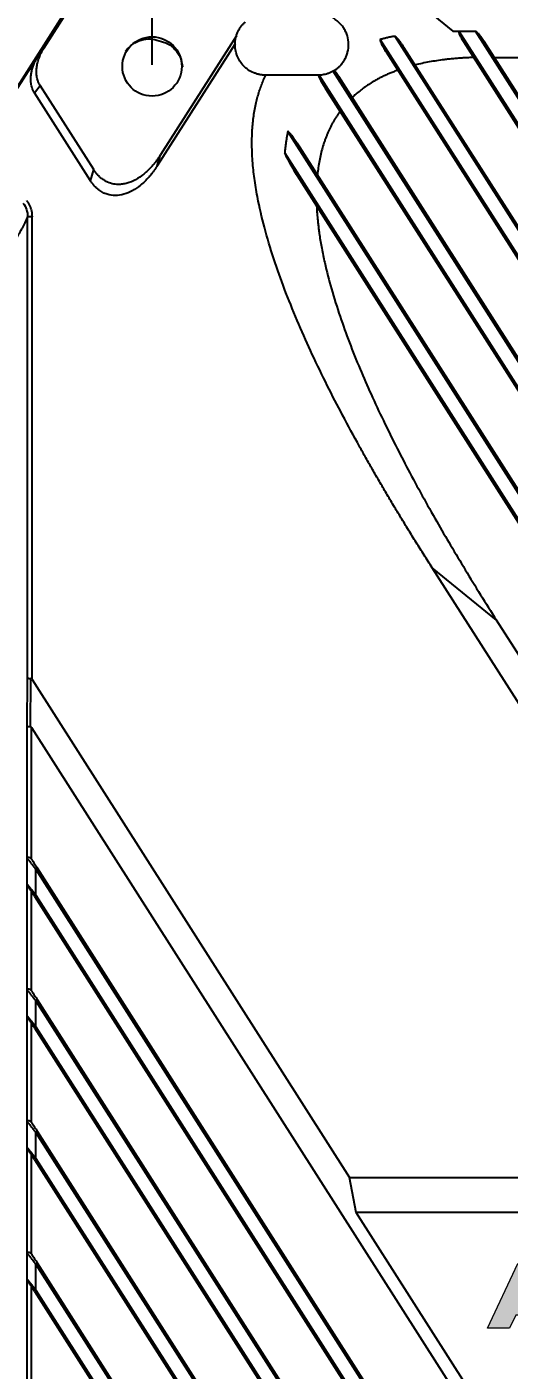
# Model space of a CAD drawing. Header units: millimetres. Extents: x 620 to 19791, y 2539 to 6969.
# Drawn here: x 8681.5 to 8736.7, y 3543.9 to 3697.7 of the extents above; entities that cross this region are included whole.
import ezdxf

# ---------------------------------------------------------------- set-up
doc = ezdxf.new("R2010")
doc.units = ezdxf.units.MM
doc.layers.add('图层 1', color=7, linetype='Continuous', lineweight=18)
doc.styles.get("Standard").update_dxf_attribs({"font": 'arial.ttf'})
doc.dimstyles.new('缩小5倍', dxfattribs={"dimtxt": 40, "dimasz": 20, "dimexe": 1, "dimexo": 0.2, "dimgap": 0, "dimtad": 1, "dimtoh": 1, "dimdec": 1, "dimzin": 9, "dimdsep": 46, "dimtxsty": 'Standard', "dimblk": '_FILLED', "dimcen": 0.2, "dimclrd": 256, "dimclre": 256, "dimclrt": 256, "dimadec": 1, "dimazin": 2, "dimtfac": 1, "dimtdec": 1, "dimtofl": 0, "dimtmove": 0, "dimatfit": 3, "dimldrblk": '_FILLED', "dimfxl": 1, "dimtolj": 1, "dimtzin": 0, "dimarcsym": 0})

# ---------------------------------------------------------------- blocks, each defined once
blk = doc.blocks.new('_FILLED')
at = {"color": 0, "linetype": 'ByBlock'}
blk.add_solid([(0, 0), (-1, 0.15), (-1, -0.15)], dxfattribs=at)
blk = doc.blocks.new('*D196')
at = {"lineweight": -2, "transparency": 16777216}
for p, q in [((8695.8, 3693.39), (8695.8, 3845.1)), ((8812.8, 3693.39), (8812.8, 3845.1)), ((8792.8, 3844.1), (8715.8, 3844.1))]:
    blk.add_line(p, q, dxfattribs=at)
at = {"layer": 'Defpoints', "color": 0, "transparency": 16777216}
for p in [(8695.8, 3844.1), (8695.8, 3693.19), (8812.8, 3693.19)]:
    blk.add_point(p, dxfattribs=at)
at = {"lineweight": -2, "transparency": 16777216, "xscale": 20, "yscale": 20, "zscale": 20, "rotation": 180}
blk.add_blockref('_FILLED', (8695.8, 3844.1), dxfattribs=at)
at = {"lineweight": -2, "transparency": 16777216, "xscale": 20, "yscale": 20, "zscale": 20}
blk.add_blockref('_FILLED', (8812.8, 3844.1), dxfattribs=at)
at = {"transparency": 16777216, "insert": (8754.3, 3869.99), "char_height": 40, "attachment_point": 5}
blk.add_mtext('\\A1;117mm [4 5/8"]', dxfattribs=at)
blk = doc.blocks.new('tgd')
h = blk.add_hatch(color=256)
h.paths.add_polyline_path([(18351.29, 4882.55), (18353.94, 4882.55), (18352.61, 4885.39)], flags=16)
h.paths.add_polyline_path([(18354.61, 4881.11), (18350.62, 4881.11), (18349.92, 4879.61), (18347.4, 4879.61), (18350.86, 4887.03), (18353.13, 4887.03), (18354.37, 4887.03), (18357.83, 4879.61), (18355.31, 4879.61)])
at = {"color": 7, "linetype": 'Continuous', "lineweight": 25}
for p, q in [((18292.48, 5020.07), (18310.26, 5047.99)), ((18296.63, 5026.26), (18310.4, 5047.88)), ((18339.72, 5031.15), (18343.41, 5028.15)), ((18318.63, 5027.62), (18309.94, 5013.98)), ((18336.76, 5027.58), (18439.27, 4866.67)), ((18343.41, 5028.15), (18343.86, 5028.15)), ((18343.86, 5028.15), (18344.1, 5028.15)), ((18344.1, 5028.15), (18346, 5028.15)), ((18344.1, 5028.15), (18439.27, 4878.77)), ((18439.27, 4881.74), (18346, 5028.15)), ((18295.98, 5025.41), (18296.63, 5026.26)), ((18318.48, 5026.71), (18309.56, 5012.71)), ((18439.27, 4863.69), (18335.1, 5027.2)), ((18439.44, 4866.78), (18337.82, 5026.29)), ((18344.63, 5026.95), (18439.1, 4878.66)), ((18439.44, 4881.85), (18347, 5026.95)), ((18295.98, 5025.41), (18292.48, 5019.91)), ((18335.78, 5025.77), (18439.1, 4863.58)), ((18348.15, 5025.15), (18355.38, 5025.15)), ((18439.27, 4848.61), (18328.1, 5023.11)), ((18439.27, 4851.59), (18329.71, 5023.56)), ((18439.44, 4851.7), (18330.35, 5022.94)), ((18295.52, 5021.09), (18296.16, 5021.94)), ((18302.31, 5012.29), (18296.16, 5021.94)), ((18328.89, 5021.51), (18439.1, 4848.51)), ((18301.93, 5011.02), (18295.52, 5021.09)), ((18439.27, 4836.52), (18324.52, 5016.64)), ((18309.56, 5012.71), (18309.94, 5013.98)), ((18439.27, 4833.54), (18324.17, 5014.21)), ((18439.44, 4836.62), (18325.88, 5014.87)), ((18301.93, 5011.02), (18302.31, 5012.29)), ((18325.58, 5011.62), (18439.1, 4833.43)), ((18294.74, 4954.06), (18294.74, 5006.9)), ((18295.24, 4953.91), (18295.24, 5006.9)), ((18385.53, 4896.86), (18341.05, 4966.69)), ((18348.43, 4960.69), (18341.05, 4966.69)), ((18439.77, 4817.31), (18348.43, 4960.69)), ((18294.69, 4948.56), (18294.74, 4954.06)), ((18295.05, 4948.51), (18295.11, 4954.01)), ((18295.24, 4953.91), (18331.58, 4896.86)), ((18294.69, 4933.43), (18294.69, 4948.56)), ((18295.19, 4948.41), (18386.53, 4805.03)), ((18295.19, 4933.32), (18295.19, 4948.41)), ((18294.69, 4930.45), (18294.69, 4933.43)), ((18295.69, 4929.19), (18295.69, 4932.17)), ((18410.78, 4751.51), (18295.69, 4932.17)), ((18409.37, 4754.09), (18295.86, 4932.28)), ((18294.69, 4918.35), (18294.69, 4930.45)), ((18295.19, 4918.25), (18295.19, 4929.61)), ((18295.52, 4929.09), (18409.07, 4750.84)), ((18295.69, 4929.19), (18410.44, 4749.07)), ((18294.69, 4915.37), (18294.69, 4918.35)), ((18406.85, 4742.6), (18295.69, 4917.1)), ((18295.69, 4914.12), (18295.69, 4917.1)), ((18406.07, 4744.2), (18295.86, 4917.2)), ((18294.69, 4903.28), (18294.69, 4915.37)), ((18295.19, 4903.17), (18295.19, 4914.53)), ((18295.52, 4914.01), (18404.61, 4742.77)), ((18295.69, 4914.12), (18405.25, 4742.15)), ((18294.69, 4900.3), (18294.69, 4903.28)), ((18295.69, 4899.04), (18295.69, 4902.02)), ((18399.85, 4738.52), (18295.69, 4902.02)), ((18399.18, 4739.95), (18295.86, 4902.13)), ((18294.69, 4888.2), (18294.69, 4900.3)), ((18295.19, 4888.09), (18295.19, 4899.46)), ((18295.52, 4898.94), (18397.14, 4739.42)), ((18295.69, 4899.04), (18398.2, 4738.14)), ((18332.35, 4892.86), (18331.58, 4896.86)), ((18331.58, 4896.86), (18385.53, 4896.86)), ((18345.1, 4872.86), (18332.35, 4892.86)), ((18389.86, 4892.86), (18332.35, 4892.86)), ((18294.69, 4885.22), (18294.69, 4888.2)), ((18390.85, 4737.56), (18295.69, 4886.94)), ((18295.69, 4883.97), (18295.69, 4886.94)), ((18390.33, 4738.76), (18295.86, 4887.05)), ((18294.69, 4873.13), (18294.69, 4885.22)), ((18295.19, 4873.02), (18295.19, 4884.38)), ((18295.52, 4883.86), (18387.96, 4738.76)), ((18295.69, 4883.97), (18388.96, 4737.56))]:
    blk.add_line(p, q, dxfattribs=at)
at = {"color": 7, "linetype": 'Continuous', "lineweight": 25, "flags": 128}
for points in [[(18295.86, 4932.28), (18295.85, 4932.28), (18295.84, 4932.27), (18295.83, 4932.26), (18295.81, 4932.25), (18295.78, 4932.23), (18295.75, 4932.21), (18295.72, 4932.19), (18295.69, 4932.17)], [(18295.86, 4917.2), (18295.85, 4917.2), (18295.84, 4917.2), (18295.83, 4917.19), (18295.81, 4917.17), (18295.78, 4917.16), (18295.75, 4917.14), (18295.72, 4917.12), (18295.69, 4917.1)], [(18295.52, 4914.01), (18295.52, 4914.01), (18295.53, 4914.02), (18295.55, 4914.03), (18295.57, 4914.04), (18295.59, 4914.06), (18295.62, 4914.08), (18295.65, 4914.1), (18295.69, 4914.12)], [(18295.86, 4902.13), (18295.85, 4902.13), (18295.84, 4902.12), (18295.83, 4902.11), (18295.81, 4902.1), (18295.78, 4902.08), (18295.75, 4902.06), (18295.72, 4902.04), (18295.69, 4902.02)], [(18295.52, 4898.94), (18295.52, 4898.94), (18295.53, 4898.94), (18295.55, 4898.95), (18295.57, 4898.97), (18295.59, 4898.98), (18295.62, 4899), (18295.65, 4899.02), (18295.69, 4899.04)], [(18295.86, 4887.05), (18295.85, 4887.05), (18295.84, 4887.04), (18295.83, 4887.03), (18295.81, 4887.02), (18295.78, 4887), (18295.75, 4886.99), (18295.72, 4886.97), (18295.69, 4886.94)], [(18295.52, 4883.86), (18295.52, 4883.86), (18295.53, 4883.87), (18295.55, 4883.88), (18295.57, 4883.89), (18295.59, 4883.91), (18295.62, 4883.93), (18295.65, 4883.95), (18295.69, 4883.97)]]:
    blk.add_lwpolyline(points, dxfattribs=at)
at = {"color": 7, "linetype": 'Continuous', "lineweight": 25}
blk.add_circle((18308.98, 5024.11), 3.4, dxfattribs=at)
for points, knots in [([(18318.63, 5027.62), (18318.65, 5027.68), (18318.69, 5027.8), (18318.76, 5027.98), (18318.84, 5028.15), (18318.93, 5028.32), (18319.05, 5028.52), (18319.21, 5028.75), (18319.41, 5028.99), (18319.57, 5029.14), (18319.64, 5029.21)], [0, 0, 0, 0, 0.100266, 0.200104, 0.299814, 0.399697, 0.500054, 0.666873, 0.833055, 1, 1, 1, 1]), ([(18329.86, 5023.66), (18329.91, 5023.69), (18330.01, 5023.75), (18330.15, 5023.86), (18330.29, 5023.97), (18330.42, 5024.09), (18330.6, 5024.28), (18330.82, 5024.55), (18331.06, 5024.93), (18331.25, 5025.33), (18331.43, 5025.91), (18331.52, 5026.68), (18331.4, 5027.45), (18331.19, 5028.03), (18330.98, 5028.43), (18330.72, 5028.8), (18330.45, 5029.09), (18330.19, 5029.32), (18329.95, 5029.5), (18329.78, 5029.61), (18329.69, 5029.66)], [0, 0, 0, 0, 0.024583, 0.049003, 0.073323, 0.097606, 0.121918, 0.182464, 0.2431, 0.305082, 0.366934, 0.494968, 0.624567, 0.687999, 0.751357, 0.813033, 0.874944, 0.916563, 0.958146, 1, 1, 1, 1]), ([(18318.48, 5026.71), (18318.48, 5026.76), (18318.49, 5026.85), (18318.5, 5026.99), (18318.52, 5027.14), (18318.54, 5027.29), (18318.58, 5027.45), (18318.61, 5027.56), (18318.63, 5027.62)], [0, 0, 0, 0, 0.179765, 0.346667, 0.501047, 0.673859, 0.839861, 1, 1, 1, 1]), ([(18336.76, 5027.58), (18336.62, 5027.55), (18336.34, 5027.49), (18335.92, 5027.4), (18335.51, 5027.3), (18335.24, 5027.23), (18335.1, 5027.2)], [0, 0, 0, 0, 0.255059, 0.506695, 0.754983, 1, 1, 1, 1]), ([(18337.82, 5026.29), (18337.76, 5026.37), (18337.67, 5026.52), (18337.54, 5026.7), (18337.42, 5026.88), (18337.29, 5027.05), (18337.15, 5027.23), (18337.05, 5027.34), (18336.97, 5027.42), (18336.92, 5027.48), (18336.85, 5027.53), (18336.79, 5027.56), (18336.76, 5027.58)], [0, 0, 0, 0, 0.17727, 0.310571, 0.399904, 0.560232, 0.695305, 0.803603, 0.839023, 0.886091, 0.936552, 1, 1, 1, 1]), ([(18344.1, 5028.15), (18344.1, 5028.15), (18344.08, 5028.14), (18344.07, 5028.12), (18344.07, 5028.1), (18344.07, 5028.05), (18344.09, 5027.98), (18344.13, 5027.86), (18344.21, 5027.67), (18344.38, 5027.36), (18344.53, 5027.1), (18344.63, 5026.95)], [0, 0, 0, 0, 0.016917, 0.031214, 0.045063, 0.064106, 0.139024, 0.224551, 0.335473, 0.600567, 1, 1, 1, 1]), ([(18346, 5028.15), (18346, 5028.15), (18346.02, 5028.15), (18346.04, 5028.14), (18346.07, 5028.12), (18346.1, 5028.1), (18346.13, 5028.07), (18346.18, 5028.03), (18346.23, 5027.97), (18346.3, 5027.9), (18346.46, 5027.72), (18346.7, 5027.41), (18346.89, 5027.11), (18347, 5026.95)], [0, 0, 0, 0, 0.01237, 0.028021, 0.047451, 0.070919, 0.098571, 0.130494, 0.185573, 0.248711, 0.319995, 0.636654, 1, 1, 1, 1]), ([(18296.16, 5021.94), (18296.14, 5021.98), (18296.08, 5022.07), (18296.02, 5022.2), (18295.96, 5022.34), (18295.89, 5022.52), (18295.83, 5022.74), (18295.76, 5023.09), (18295.74, 5023.55), (18295.78, 5024.09), (18295.9, 5024.64), (18296.05, 5025.11), (18296.22, 5025.52), (18296.4, 5025.88), (18296.55, 5026.13), (18296.63, 5026.26)], [0, 0, 0, 0, 0.032713, 0.065464, 0.09831, 0.131309, 0.18972, 0.25259, 0.365747, 0.489593, 0.605836, 0.734325, 0.809811, 0.898366, 1, 1, 1, 1]), ([(18305.95, 5025.86), (18306.21, 5026.16), (18306.7, 5026.72), (18307.72, 5027.18), (18308.78, 5027.34), (18309.46, 5027.14), (18309.79, 5027.04)], [0, 0, 0, 0, 0.268629, 0.515707, 0.762429, 1, 1, 1, 1]), ([(18309.79, 5027.04), (18310.13, 5026.95), (18310.81, 5026.78), (18311.65, 5026.09), (18312.28, 5025.17), (18312.41, 5024.44), (18312.48, 5024.06)], [0, 0, 0, 0, 0.241489, 0.486465, 0.738116, 1, 1, 1, 1]), ([(18321.99, 5023.11), (18321.93, 5023.11), (18321.81, 5023.11), (18321.63, 5023.12), (18321.46, 5023.14), (18321.28, 5023.17), (18321.11, 5023.21), (18320.94, 5023.26), (18320.78, 5023.32), (18320.45, 5023.45), (18319.99, 5023.7), (18319.45, 5024.15), (18319.01, 5024.7), (18318.75, 5025.23), (18318.6, 5025.67), (18318.52, 5026.01), (18318.48, 5026.36), (18318.48, 5026.59), (18318.48, 5026.71)], [0, 0, 0, 0, 0.031946, 0.063607, 0.095061, 0.126386, 0.157664, 0.188975, 0.220398, 0.252014, 0.376591, 0.501216, 0.625704, 0.750422, 0.813205, 0.875307, 0.937361, 1, 1, 1, 1]), ([(18335.1, 5027.2), (18335.1, 5027.19), (18335.09, 5027.17), (18335.08, 5027.15), (18335.08, 5027.12), (18335.09, 5027.09), (18335.1, 5027.04), (18335.12, 5026.98), (18335.15, 5026.89), (18335.22, 5026.74), (18335.34, 5026.51), (18335.53, 5026.17), (18335.69, 5025.91), (18335.78, 5025.77)], [0, 0, 0, 0, 0.017238, 0.031802, 0.045254, 0.064758, 0.097079, 0.136863, 0.195671, 0.261965, 0.443812, 0.672535, 1, 1, 1, 1]), ([(18295.52, 5021.09), (18295.49, 5021.13), (18295.44, 5021.22), (18295.37, 5021.35), (18295.31, 5021.49), (18295.24, 5021.67), (18295.18, 5021.89), (18295.12, 5022.25), (18295.09, 5022.71), (18295.14, 5023.22), (18295.23, 5023.69), (18295.35, 5024.13), (18295.52, 5024.56), (18295.73, 5025), (18295.9, 5025.27), (18295.98, 5025.41)], [0, 0, 0, 0, 0.0329932, 0.0657961, 0.0985296, 0.1313159, 0.1901957, 0.2526078, 0.3681449, 0.4895308, 0.5869421, 0.6859197, 0.7872669, 0.8917324, 1, 1, 1, 1]), ([(18345.79, 5025.13), (18345.59, 5025.13), (18345.2, 5025.11), (18344.62, 5025.08), (18344.05, 5025.05), (18343.5, 5025), (18342.95, 5024.95), (18342.31, 5024.87), (18341.56, 5024.77), (18340.72, 5024.63), (18339.9, 5024.47), (18339.36, 5024.34), (18339.1, 5024.28)], [0, 0, 0, 0, 0.087666, 0.173589, 0.257788, 0.34028, 0.421087, 0.50023, 0.629018, 0.755162, 0.878781, 1, 1, 1, 1]), ([(18341.05, 4966.69), (18340.74, 4967.17), (18340.13, 4968.14), (18339.22, 4969.58), (18338.34, 4971.01), (18337.48, 4972.42), (18336.63, 4973.82), (18335.81, 4975.2), (18335.01, 4976.57), (18334.23, 4977.93), (18333.47, 4979.26), (18332.31, 4981.33), (18330.82, 4984.09), (18329.01, 4987.6), (18327.33, 4991.07), (18325.75, 4994.61), (18324.32, 4998.1), (18323.03, 5001.66), (18321.95, 5005.16), (18321.21, 5008.23), (18320.76, 5010.74), (18320.51, 5012.8), (18320.39, 5014.83), (18320.43, 5016.73), (18320.59, 5018.43), (18320.82, 5019.69), (18321.06, 5020.62), (18321.25, 5021.27), (18321.47, 5021.9), (18321.71, 5022.51), (18321.9, 5022.91), (18321.99, 5023.11)], [0, 0, 0, 0, 0.0281268, 0.0558675, 0.083223, 0.1101943, 0.1367821, 0.1629874, 0.1888113, 0.2142547, 0.2393188, 0.2640046, 0.33008, 0.3925822, 0.4569819, 0.5184057, 0.5819469, 0.6411849, 0.7032438, 0.7607171, 0.79542, 0.8277858, 0.8620839, 0.8946234, 0.9207063, 0.9456908, 0.9567912, 0.9677505, 0.9785903, 0.9893326, 1, 1, 1, 1]), ([(18327.99, 5023.11), (18327.69, 5023.11), (18327.06, 5023.11), (18326.06, 5023.11), (18324.83, 5023.11), (18323.46, 5023.11), (18322.46, 5023.11), (18321.99, 5023.11)], [0, 0, 0, 0, 0.148764, 0.315345, 0.499744, 0.764431, 1, 1, 1, 1]), ([(18327.99, 5023.11), (18328, 5023.1), (18328, 5023.09), (18328.01, 5023.08), (18328.01, 5023.07), (18328.02, 5023.07), (18328.02, 5023.06), (18328.02, 5023.05), (18328.03, 5023.05), (18328.03, 5023.04), (18328.04, 5023.03), (18328.05, 5023.01), (18328.06, 5022.98), (18328.12, 5022.84), (18328.23, 5022.63), (18328.4, 5022.31), (18328.62, 5021.94), (18328.79, 5021.66), (18328.89, 5021.51)], [0, 0, 0, 0, 0.0152175, 0.0190741, 0.020998, 0.0229155, 0.030467, 0.0341319, 0.0359265, 0.0376923, 0.0444137, 0.0562937, 0.078056, 0.1037206, 0.3045759, 0.4684347, 0.7002383, 1, 1, 1, 1]), ([(18329.71, 5023.56), (18329.66, 5023.54), (18329.56, 5023.48), (18329.41, 5023.41), (18329.26, 5023.35), (18329.1, 5023.29), (18328.9, 5023.23), (18328.66, 5023.17), (18328.38, 5023.12), (18328.2, 5023.11), (18328.1, 5023.11)], [0, 0, 0, 0, 0.10019, 0.200056, 0.299831, 0.399749, 0.500042, 0.666803, 0.833095, 1, 1, 1, 1]), ([(18329.86, 5023.66), (18329.86, 5023.65), (18329.84, 5023.64), (18329.82, 5023.63), (18329.79, 5023.61), (18329.77, 5023.6), (18329.74, 5023.58), (18329.72, 5023.57), (18329.71, 5023.56)], [0, 0, 0, 0, 0.193434, 0.376156, 0.548169, 0.709476, 0.860083, 1, 1, 1, 1]), ([(18330.35, 5022.94), (18330.25, 5023.08), (18330.1, 5023.32), (18329.93, 5023.56), (18329.86, 5023.66)], [0, 0, 0, 0, 0.587301, 1, 1, 1, 1]), ([(18337.11, 5023.67), (18336.97, 5023.62), (18336.68, 5023.51), (18336.26, 5023.34), (18335.85, 5023.17), (18335.46, 5022.98), (18335.07, 5022.79), (18334.69, 5022.59), (18334.26, 5022.35), (18333.79, 5022.05), (18333.28, 5021.7), (18332.79, 5021.33), (18332.32, 5020.95), (18332.03, 5020.67), (18331.88, 5020.53)], [0, 0, 0, 0, 0.074802, 0.148429, 0.220926, 0.292342, 0.362727, 0.432134, 0.500619, 0.60245, 0.703089, 0.802749, 0.901645, 1, 1, 1, 1]), ([(18330.51, 5018.97), (18330.44, 5018.87), (18330.3, 5018.68), (18330.11, 5018.39), (18329.92, 5018.1), (18329.74, 5017.79), (18329.57, 5017.49), (18329.41, 5017.17), (18329.25, 5016.85), (18329.11, 5016.53), (18328.97, 5016.2), (18328.84, 5015.86), (18328.67, 5015.4), (18328.48, 5014.81), (18328.29, 5014.07), (18328.13, 5013.3), (18328, 5012.51), (18327.94, 5011.97), (18327.91, 5011.7)], [0, 0, 0, 0, 0.044718, 0.089457, 0.134253, 0.17914, 0.224155, 0.269331, 0.314703, 0.360306, 0.406172, 0.452335, 0.498827, 0.593777, 0.691149, 0.791172, 0.894058, 1, 1, 1, 1]), ([(18324.52, 5016.64), (18324.49, 5016.51), (18324.44, 5016.25), (18324.37, 5015.86), (18324.31, 5015.45), (18324.25, 5015.04), (18324.21, 5014.63), (18324.18, 5014.35), (18324.17, 5014.21)], [0, 0, 0, 0, 0.161473, 0.324918, 0.490415, 0.658045, 0.827882, 1, 1, 1, 1]), ([(18325.88, 5014.87), (18325.79, 5015.02), (18325.61, 5015.29), (18325.36, 5015.66), (18325.16, 5015.95), (18324.99, 5016.18), (18324.86, 5016.35), (18324.76, 5016.47), (18324.68, 5016.55), (18324.63, 5016.6), (18324.6, 5016.63), (18324.57, 5016.65), (18324.56, 5016.66), (18324.53, 5016.66), (18324.52, 5016.65), (18324.52, 5016.64)], [0, 0, 0, 0, 0.230026, 0.424715, 0.584075, 0.708126, 0.796556, 0.869812, 0.911898, 0.942851, 0.962508, 0.972036, 0.981659, 0.989826, 1, 1, 1, 1]), ([(18309.94, 5013.98), (18309.88, 5013.88), (18309.75, 5013.69), (18309.56, 5013.42), (18309.37, 5013.16), (18309.18, 5012.93), (18308.9, 5012.6), (18308.53, 5012.21), (18307.91, 5011.66), (18307.13, 5011.12), (18306.3, 5010.77), (18305.63, 5010.62), (18305.06, 5010.58), (18304.4, 5010.65), (18303.81, 5010.88), (18303.35, 5011.16), (18303.03, 5011.41), (18302.76, 5011.68), (18302.52, 5011.97), (18302.38, 5012.18), (18302.31, 5012.29)], [0, 0, 0, 0, 0.036696, 0.071781, 0.105261, 0.13714, 0.167426, 0.238953, 0.306259, 0.426836, 0.534944, 0.58862, 0.639182, 0.715988, 0.792965, 0.837683, 0.883516, 0.920021, 0.958792, 1, 1, 1, 1]), ([(18324.17, 5014.21), (18324.17, 5014.2), (18324.17, 5014.17), (18324.18, 5014.13), (18324.2, 5014.08), (18324.22, 5014.02), (18324.25, 5013.95), (18324.29, 5013.87), (18324.33, 5013.77), (18324.39, 5013.67), (18324.45, 5013.55), (18324.51, 5013.42), (18324.61, 5013.24), (18324.75, 5012.99), (18324.94, 5012.66), (18325.22, 5012.19), (18325.44, 5011.84), (18325.58, 5011.62)], [0, 0, 0, 0, 0.009636, 0.023334, 0.041271, 0.063526, 0.090136, 0.121124, 0.156505, 0.196289, 0.240481, 0.289088, 0.342111, 0.453728, 0.579804, 0.731703, 1, 1, 1, 1]), ([(18309.56, 5012.71), (18309.5, 5012.62), (18309.38, 5012.43), (18309.19, 5012.17), (18309, 5011.91), (18308.81, 5011.66), (18308.53, 5011.34), (18308.16, 5010.94), (18307.54, 5010.4), (18306.76, 5009.85), (18305.78, 5009.44), (18304.79, 5009.28), (18303.96, 5009.4), (18303.34, 5009.66), (18302.94, 5009.91), (18302.63, 5010.17), (18302.39, 5010.41), (18302.15, 5010.69), (18302.01, 5010.91), (18301.93, 5011.02)], [0, 0, 0, 0, 0.035181, 0.06949, 0.102958, 0.135615, 0.167497, 0.237811, 0.306398, 0.426306, 0.535135, 0.638829, 0.737184, 0.792914, 0.85017, 0.883735, 0.9175, 0.957411, 1, 1, 1, 1]), ([(18294.22, 5008.45), (18294.39, 5008.23), (18294.52, 5007.98), (18294.69, 5007.46), (18294.74, 5007.18), (18294.74, 5006.9)], [0, 0, 0, 0, 0.5, 0.5, 1, 1, 1, 1]), ([(18294.61, 5008.75), (18294.64, 5008.71), (18294.71, 5008.62), (18294.8, 5008.48), (18294.88, 5008.34), (18294.95, 5008.19), (18295.02, 5008.04), (18295.1, 5007.83), (18295.17, 5007.56), (18295.23, 5007.24), (18295.24, 5007.02), (18295.24, 5006.9)], [0, 0, 0, 0, 0.082116, 0.164352, 0.246968, 0.33022, 0.414359, 0.499626, 0.666608, 0.83272, 1, 1, 1, 1]), ([(18327.82, 5008.1), (18327.83, 5007.92), (18327.85, 5007.57), (18327.89, 5007.03), (18327.94, 5006.49), (18328, 5005.94), (18328.07, 5005.39), (18328.19, 5004.5), (18328.4, 5003.25), (18328.84, 5001.18), (18329.51, 4998.56), (18330.47, 4995.52), (18331.57, 4992.45), (18332.76, 4989.49), (18334.06, 4986.5), (18335.87, 4982.65), (18338.34, 4977.77), (18340.96, 4973.03), (18343.17, 4969.24), (18344.84, 4966.44), (18346.59, 4963.58), (18347.81, 4961.66), (18348.43, 4960.69)], [0, 0, 0, 0, 0.010214, 0.020538, 0.030977, 0.041532, 0.052206, 0.063002, 0.093188, 0.125078, 0.184557, 0.248396, 0.308695, 0.371827, 0.431927, 0.495911, 0.616733, 0.746415, 0.806904, 0.869326, 0.933688, 1, 1, 1, 1]), ([(18294.74, 5006.9), (18294.69, 5006.79), (18294.58, 5006.55), (18294.42, 5006.22), (18294.26, 5005.89), (18294.08, 5005.56), (18293.9, 5005.22), (18293.71, 5004.89), (18293.59, 5004.7), (18293.53, 5004.61)], [0, 0, 0, 0, 0.135998, 0.269847, 0.401548, 0.531104, 0.699449, 0.855745, 1, 1, 1, 1]), ([(18295.24, 5006.9), (18295.11, 5006.9), (18294.99, 5006.9), (18294.8, 5006.9), (18294.75, 5006.9), (18294.74, 5006.9)], [0, 0, 0, 0, 0.5, 0.5, 1, 1, 1, 1]), ([(18294.74, 4954.06), (18294.74, 4954.06), (18294.75, 4954.05), (18294.77, 4954.05), (18294.79, 4954.04), (18294.82, 4954.04), (18294.86, 4954.03), (18294.9, 4954.03), (18294.94, 4954.02), (18294.98, 4954.02), (18295.02, 4954.02), (18295.07, 4954.02), (18295.09, 4954.02), (18295.11, 4954.01)], [0, 0, 0, 0, 0.115536, 0.226143, 0.331823, 0.432575, 0.528401, 0.619302, 0.705279, 0.786335, 0.862471, 0.933691, 1, 1, 1, 1]), ([(18295.24, 4953.91), (18295.23, 4953.92), (18295.21, 4953.95), (18295.18, 4953.98), (18295.15, 4954.01), (18295.12, 4954.01), (18295.11, 4954.01)], [0, 0, 0, 0, 0.297886, 0.516083, 0.764246, 1, 1, 1, 1]), ([(18294.69, 4948.56), (18294.69, 4948.56), (18294.69, 4948.56), (18294.71, 4948.55), (18294.75, 4948.54), (18294.8, 4948.53), (18294.86, 4948.52), (18294.95, 4948.52), (18295.02, 4948.51), (18295.05, 4948.51)], [0, 0, 0, 0, 0.094995, 0.245006, 0.359216, 0.484227, 0.663853, 0.835761, 1, 1, 1, 1]), ([(18295.19, 4948.41), (18295.18, 4948.42), (18295.16, 4948.45), (18295.13, 4948.48), (18295.1, 4948.51), (18295.07, 4948.51), (18295.05, 4948.51)], [0, 0, 0, 0, 0.300451, 0.516255, 0.765528, 1, 1, 1, 1]), ([(18295.19, 4933.32), (18295.17, 4933.34), (18295.15, 4933.36), (18295.1, 4933.4), (18295.04, 4933.45), (18294.95, 4933.49), (18294.85, 4933.51), (18294.78, 4933.51), (18294.73, 4933.5), (18294.7, 4933.47), (18294.69, 4933.45), (18294.69, 4933.43), (18294.69, 4933.43)], [0, 0, 0, 0, 0.070062, 0.140254, 0.209883, 0.377368, 0.526267, 0.640003, 0.749782, 0.869103, 0.942398, 1, 1, 1, 1]), ([(18295.69, 4932.17), (18295.66, 4932.21), (18295.59, 4932.3), (18295.48, 4932.43), (18295.34, 4932.61), (18295.17, 4932.81), (18295.03, 4933), (18294.94, 4933.12), (18294.87, 4933.21), (18294.81, 4933.28), (18294.76, 4933.33), (18294.72, 4933.37), (18294.7, 4933.4), (18294.69, 4933.42), (18294.69, 4933.43)], [0, 0, 0, 0, 0.076122, 0.161849, 0.257235, 0.415115, 0.568368, 0.629891, 0.677357, 0.770846, 0.823549, 0.880835, 0.941366, 1, 1, 1, 1]), ([(18295.19, 4933.32), (18295.19, 4933.31), (18295.21, 4933.29), (18295.22, 4933.27), (18295.23, 4933.26)], [0, 0, 0, 0, 0.48896, 1, 1, 1, 1]), ([(18295.23, 4933.26), (18295.32, 4933.12), (18295.42, 4932.96), (18295.64, 4932.62), (18295.75, 4932.45), (18295.86, 4932.28)], [0, 0, 0, 0, 0.5, 0.5, 1, 1, 1, 1]), ([(18294.69, 4930.45), (18294.69, 4930.45), (18294.69, 4930.44), (18294.7, 4930.43), (18294.72, 4930.41), (18294.75, 4930.38), (18294.77, 4930.34), (18294.81, 4930.29), (18294.85, 4930.24), (18294.9, 4930.18), (18294.96, 4930.11), (18295.05, 4930), (18295.18, 4929.83), (18295.35, 4929.61), (18295.53, 4929.4), (18295.63, 4929.26), (18295.69, 4929.19)], [0, 0, 0, 0, 0.036521, 0.074148, 0.113238, 0.154111, 0.197048, 0.242288, 0.29004, 0.340478, 0.393751, 0.449987, 0.589416, 0.746903, 0.871127, 1, 1, 1, 1]), ([(18294.77, 4930.27), (18294.75, 4930.29), (18294.73, 4930.33), (18294.71, 4930.37), (18294.69, 4930.41), (18294.69, 4930.42), (18294.69, 4930.44), (18294.69, 4930.44), (18294.69, 4930.45)], [0, 0, 0, 0, 0.295764, 0.583731, 0.817735, 0.918854, 0.93936, 1, 1, 1, 1]), ([(18295.52, 4929.09), (18295.38, 4929.31), (18295.24, 4929.53), (18295.04, 4929.84), (18294.97, 4929.94), (18294.86, 4930.13), (18294.8, 4930.21), (18294.77, 4930.27)], [0, 0, 0, 0, 0.5, 0.5, 0.75, 0.75, 1, 1, 1, 1]), ([(18295.69, 4929.19), (18295.65, 4929.17), (18295.6, 4929.14), (18295.54, 4929.1), (18295.52, 4929.09), (18295.52, 4929.09)], [0, 0, 0, 0, 0.5, 0.5, 1, 1, 1, 1]), ([(18295.19, 4918.25), (18295.17, 4918.26), (18295.15, 4918.29), (18295.1, 4918.32), (18295.04, 4918.37), (18294.95, 4918.41), (18294.85, 4918.43), (18294.78, 4918.44), (18294.73, 4918.42), (18294.7, 4918.4), (18294.69, 4918.37), (18294.69, 4918.36), (18294.69, 4918.35)], [0, 0, 0, 0, 0.070049, 0.140279, 0.210005, 0.378109, 0.526606, 0.640505, 0.750324, 0.86941, 0.942585, 1, 1, 1, 1]), ([(18295.69, 4917.1), (18295.66, 4917.14), (18295.59, 4917.22), (18295.48, 4917.36), (18295.34, 4917.53), (18295.17, 4917.74), (18295.03, 4917.92), (18294.94, 4918.04), (18294.87, 4918.13), (18294.81, 4918.2), (18294.76, 4918.26), (18294.72, 4918.3), (18294.7, 4918.33), (18294.69, 4918.34), (18294.69, 4918.35)], [0, 0, 0, 0, 0.076163, 0.161932, 0.25736, 0.415432, 0.568469, 0.630014, 0.677592, 0.771175, 0.823855, 0.881012, 0.941447, 1, 1, 1, 1]), ([(18295.19, 4918.25), (18295.19, 4918.24), (18295.21, 4918.22), (18295.22, 4918.2), (18295.23, 4918.18)], [0, 0, 0, 0, 0.48896, 1, 1, 1, 1]), ([(18295.23, 4918.18), (18295.32, 4918.04), (18295.42, 4917.88), (18295.64, 4917.55), (18295.75, 4917.38), (18295.86, 4917.2)], [0, 0, 0, 0, 0.5, 0.5, 1, 1, 1, 1]), ([(18294.69, 4915.37), (18294.69, 4915.37), (18294.69, 4915.37), (18294.7, 4915.35), (18294.72, 4915.33), (18294.75, 4915.3), (18294.77, 4915.26), (18294.81, 4915.22), (18294.85, 4915.17), (18294.9, 4915.11), (18294.96, 4915.04), (18295.05, 4914.92), (18295.18, 4914.75), (18295.35, 4914.54), (18295.53, 4914.32), (18295.63, 4914.19), (18295.69, 4914.12)], [0, 0, 0, 0, 0.036521, 0.074147, 0.113237, 0.15411, 0.197047, 0.242287, 0.290038, 0.340476, 0.39375, 0.449986, 0.589415, 0.746903, 0.871127, 1, 1, 1, 1]), ([(18294.77, 4915.19), (18294.75, 4915.21), (18294.73, 4915.25), (18294.71, 4915.3), (18294.69, 4915.33), (18294.69, 4915.35), (18294.69, 4915.36), (18294.69, 4915.37), (18294.69, 4915.37)], [0, 0, 0, 0, 0.295768, 0.583737, 0.817744, 0.918862, 0.939324, 1, 1, 1, 1]), ([(18295.52, 4914.01), (18295.38, 4914.23), (18295.24, 4914.45), (18295.04, 4914.77), (18294.97, 4914.87), (18294.86, 4915.05), (18294.8, 4915.14), (18294.77, 4915.19)], [0, 0, 0, 0, 0.5, 0.5, 0.75, 0.75, 1, 1, 1, 1]), ([(18295.19, 4903.17), (18295.17, 4903.18), (18295.15, 4903.21), (18295.1, 4903.25), (18295.04, 4903.3), (18294.95, 4903.34), (18294.85, 4903.36), (18294.78, 4903.36), (18294.73, 4903.35), (18294.7, 4903.32), (18294.69, 4903.3), (18294.69, 4903.28), (18294.69, 4903.28)], [0, 0, 0, 0, 0.070049, 0.140279, 0.210005, 0.37811, 0.526606, 0.640505, 0.750324, 0.86941, 0.942585, 1, 1, 1, 1]), ([(18295.69, 4902.02), (18295.66, 4902.06), (18295.59, 4902.15), (18295.48, 4902.28), (18295.34, 4902.46), (18295.17, 4902.66), (18295.03, 4902.85), (18294.94, 4902.97), (18294.87, 4903.06), (18294.81, 4903.13), (18294.76, 4903.18), (18294.72, 4903.22), (18294.7, 4903.25), (18294.69, 4903.27), (18294.69, 4903.28)], [0, 0, 0, 0, 0.076163, 0.161932, 0.25736, 0.415432, 0.568469, 0.630014, 0.677592, 0.771175, 0.823855, 0.881012, 0.941446, 1, 1, 1, 1]), ([(18295.19, 4903.17), (18295.19, 4903.16), (18295.21, 4903.14), (18295.22, 4903.12), (18295.23, 4903.11)], [0, 0, 0, 0, 0.48896, 1, 1, 1, 1]), ([(18295.23, 4903.11), (18295.32, 4902.97), (18295.42, 4902.81), (18295.64, 4902.47), (18295.75, 4902.3), (18295.86, 4902.13)], [0, 0, 0, 0, 0.5, 0.5, 1, 1, 1, 1]), ([(18294.69, 4900.3), (18294.69, 4900.3), (18294.69, 4900.29), (18294.7, 4900.28), (18294.72, 4900.26), (18294.75, 4900.23), (18294.77, 4900.19), (18294.81, 4900.14), (18294.85, 4900.09), (18294.9, 4900.03), (18294.96, 4899.96), (18295.05, 4899.85), (18295.18, 4899.68), (18295.35, 4899.46), (18295.53, 4899.25), (18295.63, 4899.11), (18295.69, 4899.04)], [0, 0, 0, 0, 0.036521, 0.074147, 0.113237, 0.15411, 0.197047, 0.242287, 0.290038, 0.340476, 0.39375, 0.449986, 0.589415, 0.746903, 0.871127, 1, 1, 1, 1]), ([(18294.77, 4900.12), (18294.75, 4900.14), (18294.73, 4900.17), (18294.71, 4900.22), (18294.69, 4900.26), (18294.69, 4900.27), (18294.69, 4900.29), (18294.69, 4900.29), (18294.69, 4900.3)], [0, 0, 0, 0, 0.295768, 0.583737, 0.817744, 0.918862, 0.939323, 1, 1, 1, 1]), ([(18295.52, 4898.94), (18295.38, 4899.16), (18295.24, 4899.38), (18295.04, 4899.69), (18294.97, 4899.79), (18294.86, 4899.98), (18294.8, 4900.06), (18294.77, 4900.12)], [0, 0, 0, 0, 0.5, 0.5, 0.75, 0.75, 1, 1, 1, 1]), ([(18295.19, 4888.09), (18295.17, 4888.11), (18295.15, 4888.14), (18295.1, 4888.17), (18295.04, 4888.22), (18294.95, 4888.26), (18294.85, 4888.28), (18294.78, 4888.28), (18294.73, 4888.27), (18294.7, 4888.25), (18294.69, 4888.22), (18294.69, 4888.21), (18294.69, 4888.2)], [0, 0, 0, 0, 0.0700491, 0.1402794, 0.210006, 0.3781132, 0.5266074, 0.640507, 0.750326, 0.8694107, 0.942585, 1, 1, 1, 1]), ([(18295.69, 4886.94), (18295.66, 4886.98), (18295.61, 4887.04), (18295.54, 4887.14), (18295.45, 4887.24), (18295.32, 4887.4), (18295.16, 4887.59), (18295.02, 4887.77), (18294.94, 4887.89), (18294.87, 4887.98), (18294.81, 4888.05), (18294.76, 4888.11), (18294.72, 4888.15), (18294.7, 4888.18), (18294.69, 4888.19), (18294.69, 4888.2)], [0, 0, 0, 0, 0.056622, 0.118697, 0.186255, 0.25932, 0.41739, 0.569507, 0.631025, 0.678919, 0.772843, 0.825376, 0.882175, 0.942027, 1, 1, 1, 1]), ([(18295.19, 4888.09), (18295.19, 4888.09), (18295.21, 4888.07), (18295.22, 4888.04), (18295.23, 4888.03)], [0, 0, 0, 0, 0.48896, 1, 1, 1, 1]), ([(18295.23, 4888.03), (18295.32, 4887.89), (18295.42, 4887.73), (18295.64, 4887.4), (18295.75, 4887.23), (18295.86, 4887.05)], [0, 0, 0, 0, 0.5, 0.5, 1, 1, 1, 1]), ([(18294.69, 4885.22), (18294.69, 4885.22), (18294.69, 4885.22), (18294.7, 4885.2), (18294.72, 4885.18), (18294.75, 4885.15), (18294.77, 4885.11), (18294.81, 4885.07), (18294.85, 4885.02), (18294.9, 4884.95), (18294.96, 4884.89), (18295.05, 4884.77), (18295.18, 4884.6), (18295.36, 4884.39), (18295.53, 4884.17), (18295.63, 4884.04), (18295.69, 4883.97)], [0, 0, 0, 0, 0.036521, 0.074148, 0.113238, 0.154113, 0.19705, 0.242293, 0.290047, 0.340489, 0.393768, 0.45001, 0.589421, 0.746917, 0.871467, 1, 1, 1, 1]), ([(18294.77, 4885.04), (18294.75, 4885.06), (18294.73, 4885.1), (18294.71, 4885.15), (18294.69, 4885.18), (18294.69, 4885.2), (18294.69, 4885.21), (18294.69, 4885.22), (18294.69, 4885.22)], [0, 0, 0, 0, 0.295768, 0.583737, 0.817745, 0.918863, 0.939323, 1, 1, 1, 1]), ([(18295.52, 4883.86), (18295.38, 4884.08), (18295.24, 4884.3), (18295.04, 4884.61), (18294.97, 4884.72), (18294.86, 4884.9), (18294.8, 4884.98), (18294.77, 4885.04)], [0, 0, 0, 0, 0.5, 0.5, 0.75, 0.75, 1, 1, 1, 1])]:
    blk.add_open_spline(points, degree=3, knots=knots, dxfattribs=at)
blk.add_open_spline([(18328.1, 5023.11), (18328.07, 5023.11), (18328.03, 5023.11), (18327.99, 5023.11)], degree=3, dxfattribs=at)
at = {"layer": '图层 1', "lineweight": 0}
blk.add_lwpolyline([(18354.61, 4881.11), (18350.62, 4881.11), (18349.92, 4879.61), (18347.4, 4879.61), (18350.86, 4887.03), (18353.13, 4887.03), (18354.37, 4887.03), (18357.83, 4879.61), (18355.31, 4879.61), (18354.61, 4881.11)], dxfattribs=at)

msp = doc.modelspace()

# ---------------------------------------------------------------- block references
msp.add_blockref('tgd', (-9613.17641, -1330.91272))

# ---------------------------------------------------------------- dimensions: what is measured, and where the dimension line sits
dim = msp.add_linear_dim(base=(8695.80155, 3844.10057), p1=(8812.80155, 3693.193), p2=(8695.80155, 3693.193), dimstyle='缩小5倍', override={"dimpost": 'mm'})
dim.commit()
dim.dimension.update_dxf_attribs({"geometry": '*D196', "text_midpoint": (8754.30155, 3844.10057), "dimtype": 160})

doc.saveas('drawing.dxf')
